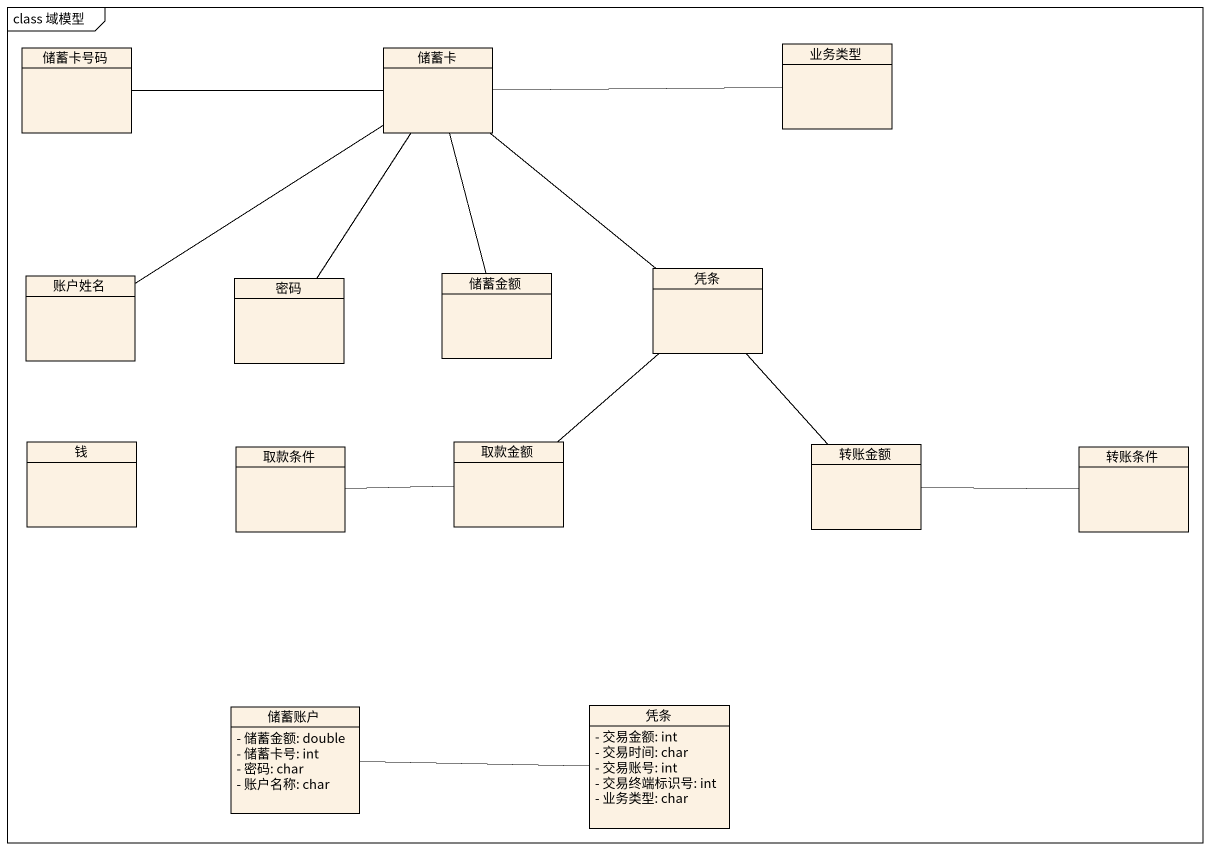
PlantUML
@startuml
mainframe class 域模型
hide circle
hide empty members
skinparam classAttributeIconSize 0
class 储蓄卡号码
class 储蓄卡
class 业务类型
class 账户姓名
class 密码
class 储蓄金额
class 凭条
class 钱
class 取款条件
class 取款金额
class 转账金额
class 转账条件
class 储蓄账户 {
  - 储蓄金额: double
  - 储蓄卡号: int
  - 密码: char
  - 账户名称: char
}
class "凭条" as 凭条_2 {
  - 交易金额: int
  - 交易时间: char
  - 交易账号: int
  - 交易终端标识号: int
  - 业务类型: char
}
储蓄卡号码 -right- 储蓄卡
储蓄卡 -right- 业务类型
储蓄卡 -- 密码
储蓄卡 -- 储蓄金额
储蓄卡 -- 凭条
账户姓名 -up- 储蓄卡
凭条 -- 取款金额
凭条 -- 转账金额
取款条件 -right- 取款金额
转账金额 -right- 转账条件
储蓄账户 -right- 凭条_2
@enduml
